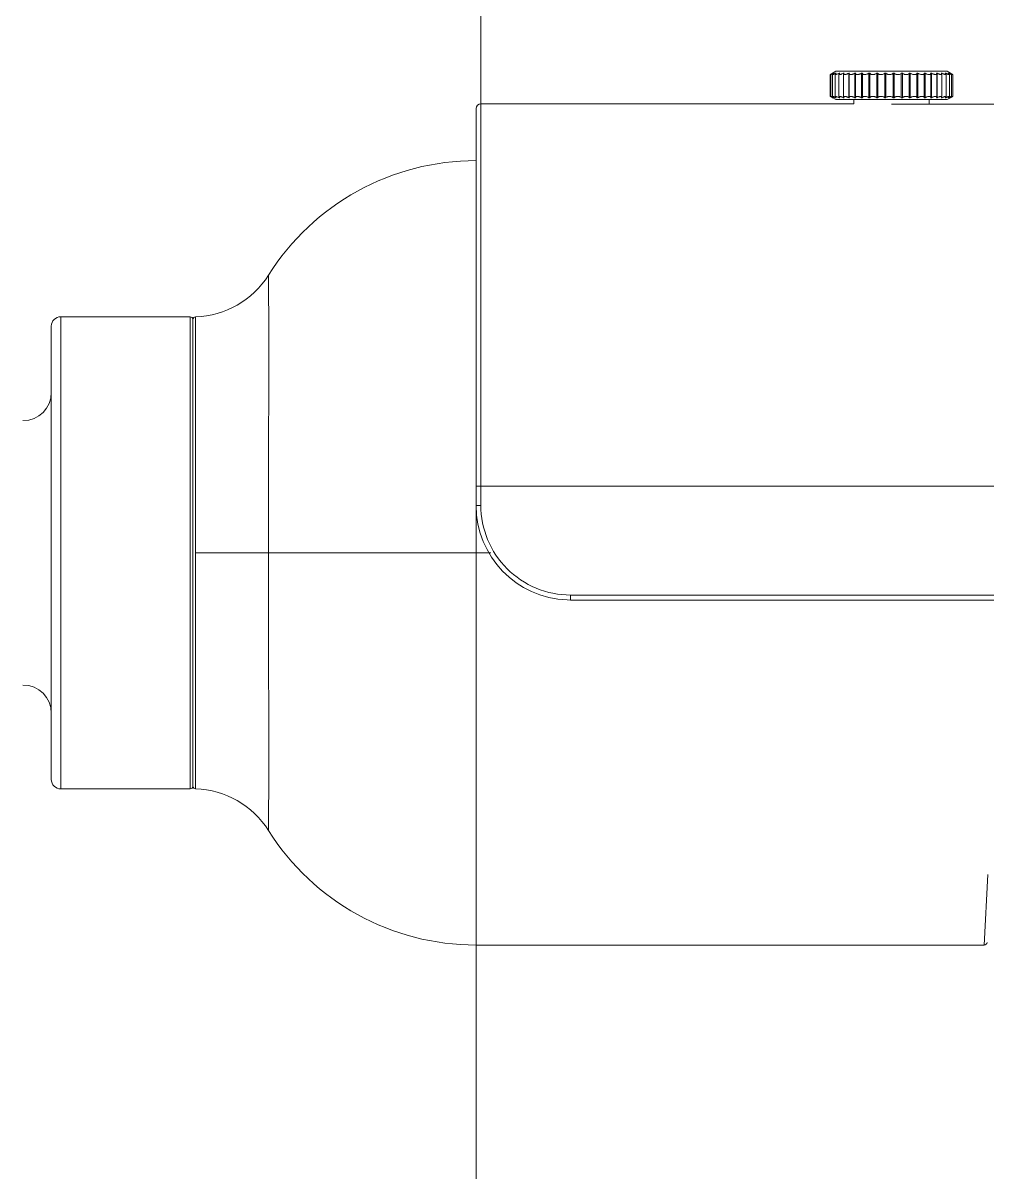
# Model space of a CAD drawing. Header units: metres. Extents: x 29 to 562, y -33 to 369.
# Drawn here: x 267.836 to 268.262, y 183.624 to 184.133 of the extents above; entities that cross this region are included whole.
import ezdxf

# ---------------------------------------------------------------- set-up
doc = ezdxf.new("R2010")
doc.units = ezdxf.units.M
doc.header["$LTSCALE"] = 2
doc.layers.add('001_Dark_1 10', color=7, linetype='Continuous', lineweight=0)
doc.layers.add('Tuberia', color=1, linetype='Continuous', lineweight=9)

# ---------------------------------------------------------------- blocks, each defined once
blk = doc.blocks.new('Camaras')
at = {"layer": '001_Dark_1 10'}
for p, q in [((0.04539556287897994, 0.01423742812661999), (0.04524119158128315, 0.01414830181627735)), ((0.04868037864133612, 0.01423742812661999), (0.04539556378733778, 0.01423742812661999)), ((0.04868037954963711, 0.01423742812661999), (0.04877781055262176, 0.01418117631081373)), ((0.04522853830252416, 0.01349873692842607), (0.04522853830252416, 0.01414099644242128)), ((0.04522858290312115, 0.01414102219260371), (0.04524152666255077, 0.01414807766738591)), ((0.04524506393141792, 0.01349814962017604), (0.04524506393141792, 0.01414158375067132)), ((0.04529431916563453, 0.01349639716366369), (0.04529431916563453, 0.01414333620712682)), ((0.045301269291258, 0.01417969252455009), (0.045301269291258, 0.01418117631081373)), ((0.04533270575365123, 0.01417598715894997), (0.04533270575365123, 0.01418117631081373)), ((0.0453397590882787, 0.01418117631081373), (0.04533270575365123, 0.01418117631081373)), ((0.04537534530794574, 0.01349350789931236), (0.04537534530794574, 0.01414622547153499)), ((0.04539733326851092, 0.01417060083454658), (0.04539733326851092, 0.01418117631081373)), ((0.0454089361876413, 0.01418117631081373), (0.04539733326851092, 0.01418117631081373)), ((0.04548656527674666, 0.01348952884282539), (0.04548656527674666, 0.01415020452796512)), ((0.04549389393480396, 0.01416160330560956), (0.04549389393480396, 0.01418117631081373)), ((0.04550982060072783, 0.01418117631081373), (0.04549389393480396, 0.01418117631081373)), ((0.04562050830901399, 0.01345855706003363), (0.04562050830901399, 0.01418117631081373)), ((0.0456404487273403, 0.01418117631081373), (0.04562050830901399, 0.01418117631081373)), ((0.0456404487273403, 0.01418117631081373), (0.04562581430184309, 0.01415521199513137)), ((0.04562581430184309, 0.0134845253453193), (0.04562581430184309, 0.01415520802547121)), ((0.04577471198626881, 0.01345855706003363), (0.04577471198626881, 0.01418117631081373)), ((0.04579827803939907, 0.01418117631081373), (0.04577471198626881, 0.01418117631081373)), ((0.04579827803939907, 0.01418117631081373), (0.04579038205935149, 0.01416115912948612)), ((0.04579038205935149, 0.01347858059105533), (0.04579038205935149, 0.01416115277973518)), ((0.04595350356754579, 0.01345855706003363), (0.04595350356754579, 0.01418117631081373)), ((0.0459802365690507, 0.01418117631081373), (0.04595350356754579, 0.01418117631081373)), ((0.0459802365690507, 0.01418117631081373), (0.0459770654250633, 0.01416793077393663)), ((0.04597706542500646, 0.01347179490821304), (0.04597706542500646, 0.01416793846263431)), ((0.04615340307793758, 0.01345855706003363), (0.04615340307793758, 0.01418117631081373)), ((0.04618278270044129, 0.01418117631081373), (0.04615340307793758, 0.01418117631081373)), ((0.04618278270044129, 0.01418117631081373), (0.04618223081990891, 0.01417543013511136)), ((0.04618223081951101, 0.01346428485899764), (0.04618223081951101, 0.01417544851184971)), ((0.04637051970092898, 0.01345855706003363), (0.04637051970092898, 0.01418117631081373)), ((0.04640197410344626, 0.01418117631081373), (0.04637051970092898, 0.01418117631081373)), ((0.04640197410344626, 0.01345855706003363), (0.04640197410344626, 0.01418117631081373)), ((0.04660062750843963, 0.01345855706003363), (0.04660062750843963, 0.01418117631081373)), ((0.04663354446677204, 0.01418117631081373), (0.04660062750843963, 0.01418117631081373)), ((0.04663354446677204, 0.01345855706003363), (0.04663354446677204, 0.01418117631081373)), ((0.04683924771370584, 0.01345855706003363), (0.04683924771370584, 0.01418117631081373)), ((0.04687298653675498, 0.01418117631081373), (0.04683924771370584, 0.01418117631081373)), ((0.04687298653675498, 0.01345855706003363), (0.04687298653675498, 0.01418117631081373)), ((0.04708173584583619, 0.01345855706003363), (0.04708173584583619, 0.01418117631081373)), ((0.04711563984574241, 0.01418117631081373), (0.04708173584583619, 0.01418117631081373)), ((0.04711563984574241, 0.01345855706003363), (0.04711563984574241, 0.01418117631081373)), ((0.0473233721492079, 0.01345855706003363), (0.0473233721492079, 0.01418117631081373)), ((0.04735678142321831, 0.01418117631081373), (0.0473233721492079, 0.01418117631081373)), ((0.04735678142321831, 0.01345855706003363), (0.04735678142321831, 0.01418117631081373)), ((0.04755945344805923, 0.01345855706003363), (0.04755945344805923, 0.01418117631081373)), ((0.04759171772263926, 0.01418117631081373), (0.04755945344805923, 0.01418117631081373)), ((0.04759171772263926, 0.01345855706003363), (0.04759171772263926, 0.01418117631081373)), ((0.04778543409247504, 0.01417942316945187), (0.04778538468838178, 0.01418117631081373)), ((0.0478158759760845, 0.01418117631081373), (0.04778538468838178, 0.01418117631081373)), ((0.04778543409264557, 0.01346029877996102), (0.04778543409264557, 0.01417943459088633)), ((0.0478158759760845, 0.01345855706003363), (0.0478158759760845, 0.01418117631081373)), ((0.04799836252868772, 0.01417159197487194), (0.04799676837558309, 0.01418117631081373)), ((0.04802489319826009, 0.01418117631081373), (0.04799676837558309, 0.01418117631081373)), ((0.04799836252902878, 0.01346812254010388), (0.04799836252902878, 0.01417161083074348)), ((0.04802489319826009, 0.01345855706003363), (0.04802489319826009, 0.01418117631081373)), ((0.04821470110658765, 0.01418117631081373), (0.04818949016669194, 0.01418117631081373)), ((0.04819476533651823, 0.0141644524896094), (0.04818949016669194, 0.01418117631081373)), ((0.04819476533651823, 0.0134752859487719), (0.04819476533651823, 0.01416444742207545)), ((0.04821470110658765, 0.01345855706003363), (0.04821470110658765, 0.01418117631081373)), ((0.04838160530607638, 0.01418117631081373), (0.04835979895119635, 0.01418117631081373)), ((0.04837081975779256, 0.01415807015891346), (0.04835979895119635, 0.01418117631081373)), ((0.04837081975779256, 0.01348166474710411), (0.04837081975779256, 0.01415806862374325)), ((0.04838160530607638, 0.01345855706003363), (0.04838160530607638, 0.01418117631081373)), ((0.04852235719636155, 0.01418117631081373), (0.04850437986237921, 0.01418117631081373)), ((0.04852235719636155, 0.01415550679840294), (0.04852235719636155, 0.01418117631081373)), ((0.04852309909392716, 0.01348715036104409), (0.04852309909392716, 0.01415258300974642)), ((0.04863421720199312, 0.01418117631081373), (0.0486204187972703, 0.01418117631081373)), ((0.04863421720199312, 0.01416716918984662), (0.04863421720199312, 0.01418117631081373)), ((0.04864863940071018, 0.01349165093537863), (0.04864863940071018, 0.01414808243546872)), ((0.04871500809508689, 0.01418117631081373), (0.04870565718988473, 0.01418117631081373)), ((0.04871500809508689, 0.01417369969433935), (0.04871500809508689, 0.01418117631081373)), ((0.04874499717902836, 0.01349509212846556), (0.04874499717902836, 0.01414464124238179)), ((0.0487631573729459, 0.01418117631081373), (0.04875843597199037, 0.01418117631081373)), ((0.0487631573729459, 0.01417801168670962), (0.0487631573729459, 0.01418117631081373)), ((0.04881029693416394, 0.01349741770488322), (0.04881029693416394, 0.01414231566596413)), ((0.04884326768080882, 0.01349858995328646), (0.04884326768080882, 0.0141411434175609)), ((0.03492868941998495, 0.01327557939131907), (0.03492872787660417, 0.001442225010094944)), ((0.04592447403786082, 0.01327557939131907), (0.03492868941998495, 0.01327557939131907)), ((0.04522853830252416, 0.01349871414291215), (0.04523026698564081, 0.01349780873542272)), ((0.04522854216708083, 0.0134987274128946), (0.04525343861894271, 0.01348516270817868)), ((0.04539556287897994, 0.01340230524422736), (0.04524119514348968, 0.01349142949786142)), ((0.045301269291258, 0.01345855706003363), (0.045301269291258, 0.01346004093201714)), ((0.045301269291258, 0.01345855706003363), (0.04530363575634055, 0.01345855706003363)), ((0.04533270575365123, 0.01345855706003363), (0.04533270575365123, 0.01346374553642704)), ((0.04533270575365123, 0.01345855706003363), (0.0453397590882787, 0.01345855706003363)), ((0.04539556378733778, 0.01340230524422736), (0.04868037864133612, 0.01340230524422736)), ((0.04539733326851092, 0.01345855706003363), (0.04539733326851092, 0.01346912827128222)), ((0.04539733326851092, 0.01345855706003363), (0.0454089361876413, 0.01345855706003363)), ((0.04549389393480396, 0.01345855706003363), (0.04549389393480396, 0.01347811324828285)), ((0.04549389393480396, 0.01345855706003363), (0.04550982060072783, 0.01345855706003363)), ((0.04562050830901399, 0.01345855706003363), (0.0456404487273403, 0.01345855706003363)), ((0.0456404487273403, 0.01345855706003363), (0.04562581430184309, 0.01348453115380721)), ((0.04577471198626881, 0.01345855706003363), (0.04579827803939907, 0.01345855706003363)), ((0.04579827803939907, 0.01345855706003363), (0.04579038205935149, 0.01347858052574225)), ((0.04592447403786082, 0.01340230524422736), (0.04592447403786082, 0.01327557939131907)), ((0.04595350356754579, 0.01345855706003363), (0.0459802365690507, 0.01345855706003363)), ((0.0459802365690507, 0.01345855706003363), (0.04597706542500646, 0.01347179659333619)), ((0.04615340307793758, 0.01345855706003363), (0.04618278270044129, 0.01345855706003363)), ((0.04618278270044129, 0.01345855706003363), (0.04618223081962469, 0.01346429507552216)), ((0.04637051970092898, 0.01345855706003363), (0.04640197410344626, 0.01345855706003363)), ((0.04660062750843963, 0.01345855706003363), (0.04663354446677204, 0.01345855706003363)), ((0.04683924771370584, 0.01345855706003363), (0.04687298653675498, 0.01345855706003363)), ((0.04703797121430853, 0.0132705408317122), (0.05121358562615796, 0.0132705408317122)), ((0.04708173584583619, 0.01345855706003363), (0.04711563984574241, 0.01345855706003363)), ((0.0473233721492079, 0.01345855706003363), (0.04735678142321831, 0.01345855706003363)), ((0.04755945344805923, 0.01345855706003363), (0.04759171772263926, 0.01345855706003363)), ((0.04778543409264557, 0.01346030213662175), (0.04778538468838178, 0.01345855706003363)), ((0.04778538468838178, 0.01345855706003363), (0.0478158759760845, 0.01345855706003363)), ((0.04799836252902878, 0.01346812532850095), (0.04799676837558309, 0.01345855706003363)), ((0.04799676837558309, 0.01345855706003363), (0.04802489319826009, 0.01345855706003363)), ((0.04815146839081308, 0.01340230524422736), (0.04815146839081308, 0.0132705408317122)), ((0.04819476533651823, 0.01347528687787758), (0.04818949016669194, 0.01345855706003363)), ((0.04818949016669194, 0.01345855706003363), (0.04821470110658765, 0.01345855706003363)), ((0.04837081975779256, 0.01348166812718432), (0.04835979895119635, 0.01345855706003363)), ((0.04835979895119635, 0.01345855706003363), (0.04838160530607638, 0.01345855706003363)), ((0.04850437986237921, 0.01345855706003363), (0.04852235719636155, 0.01345855706003363)), ((0.04852235719636155, 0.01345855706003363), (0.04852235719636155, 0.01348432824326551)), ((0.0486204187972703, 0.01345855706003363), (0.04863421720199312, 0.01345855706003363)), ((0.04863421720199312, 0.01345855706003363), (0.04863421720199312, 0.01347259654588129)), ((0.04868037954963711, 0.01340230524422736), (0.04877781055262176, 0.01345855706003363)), ((0.04870565718988473, 0.01345855706003363), (0.04871500809508689, 0.01345855706003363)), ((0.04871500809508689, 0.01345855706003363), (0.04871500809508689, 0.01346604406111851)), ((0.04875843597199037, 0.01345855706003363), (0.0487631573729459, 0.01345855706003363)), ((0.0487631573729459, 0.01345855706003363), (0.0487631573729459, 0.01346172415671276)), ((0.03478950227292898, 0.01313639187097237), (0.03478950227497535, 0.001432317377947356)), ((0.0225410333314926, 0.006999696479425666), (0.0225410333314926, -0.006919018226739126)), ((0.0225410333314926, 0.006999696479425666), (0.02635476116097379, 0.006999696479425666)), ((0.02635476116097379, -0.006919018226739126), (0.02635476116097379, 0.006999696479425666)), ((0.02643827344923011, 0.006916930843914315), (0.02643827344923011, -0.006836266254850898)), ((0.02643827344923011, -0.00650575736969472), (0.02643827344923011, 0.006916172018208044)), ((0.02651865646583929, -0.006920144785652838), (0.02651862534918337, 0.007000817839838192)), ((0.02226265903738067, 0.00672124729894108), (0.02226265903738067, -0.006640569046254541)), ((0.0752605580225918, 0.00200800640911325), (0.03492872787660417, 0.00200800640911325)), ((0.03478950227292898, -0.01152465537396097), (0.03478950227292898, 0.001432317377947356)), ((0.02651866514509038, 4.033912662748662e-05), (0.03521958471986864, 4.033912634326953e-05)), ((0.03747359758312996, -0.001349748265539574), (0.03757290311216366, -0.001351532323241145)), ((0.03757063700498975, -0.00120511769111431), (0.07239404629370938, -0.00120511769111431)), ((0.07239340424479224, -0.00135153234427321), (0.03757290311040151, -0.00135153234427321)), ((0.03757324521416194, -0.001205117691739588), (0.03757324521416194, -0.001351532344216366)), ((0.0225410333314926, -0.006919018226739126), (0.02635476116097379, -0.006919018226739126)), ((0.04987803135946933, -0.009442922817953558), (0.0497695084589509, -0.01152465537396097)), ((0.0497695084589509, -0.01152465537396097), (0.03478950227292898, -0.01152465537396097))]:
    blk.add_line(p, q, dxfattribs=at)
for centre, radius, start, end in [((0.04276910956315305, 0.01868026491766273), 0.005162726782890556, 298.5732637910142, 298.7670840881448), ((0.04286995048664721, 0.01849674604281404), 0.004953327491790151, 298.7661936418826, 299.3961729155517), ((0.04821456995011886, 0.01314412667042575), 0.001179516513972829, 58.89109792563185, 59.12943976013415), ((0.03492868941998495, 0.01313639224426311), 0.0001391871470614479, 90, 179.9995904714128), ((0.04287472728162811, 0.009152504525644645), 0.004942691023441288, 60.59791854097129, 61.23238072894119), ((0.04813666869972621, 0.01462586706460911), 0.001331288392900206, 300.8745727518282, 301.0869484972279), ((0.03478950227292898, 0.004364177854569107), 0.007241155772050146, 90.00000000032567, 147.7527814684252), ((0.02643831855249346, 0.009632815656260618), 0.002633094266222685, 271.7476493544958, 327.7527800266673), ((0.0225410333314926, 0.006721322185313738), 0.0002783742941228959, 90, 180), ((0.02635476116097379, 0.00691618419116935), 8.351228823686875e-05, 0, 90), ((0.02652176009416962, 0.006917392244730536), 8.348856392683929e-05, 92.12718291853002, 180.6174440999113), ((0.02142759745123612, 0.004772575621331043), 0.0008351496760058467, 270, 359.997125675188), ((0.03757324521416194, 0.001432210596959749), 0.002783742941228958, 179.9978022028022, 267.9485861920442), ((0.02142759822606877, -0.004691897620119789), 0.0008351499438019175, 0.002891576873397854, 90), ((0.0225410333314926, -0.006640643932627199), 0.0002783742941228959, 180, 270), ((0.02635476116097379, -0.006835505938482811), 8.351228823686875e-05, 270, 0), ((0.02652175544562851, -0.006836713788544557), 8.348853188595802e-05, 179.3955444258466, 267.8727705759136), ((0.02643831852014955, -0.009552137423128215), 0.002633094303970239, 32.24721995779828, 88.25301162527556), ((0.03478950227292898, -0.004283499601882568), 0.007241155772050146, 212.2472185315747, 269.9999999996743), ((0.04976956990060444, -0.01144114308570465), 8.351228823686875e-05, 269.9144465511997, 356.9619122788208)]:
    blk.add_arc(centre, radius, start, end, dxfattribs=at)
for points, knots in [([(0.04524506487450708, 0.01414158447775549), (0.04524506333336831, 0.01414128097351863), (0.04524581984026099, 0.01414090798581924), (0.0452467747280707, 0.01414103976159709), (0.04524804342889865, 0.01414122404233353), (0.04524961538169237, 0.01414163893591081), (0.04525240915404538, 0.01414248819267527), (0.04525666367857184, 0.01414404631665889), (0.04526262505771683, 0.01414646128560548), (0.0452726251862714, 0.01415081653183847), (0.04528054628150358, 0.01415453623027929), (0.0452861111658649, 0.0141572221259878)], [0, 0, 0, 0, 0.0204491573, 0.0404573101, 0.0686622931, 0.1052964716, 0.1503901094, 0.2651507214, 0.410521145, 0.583673292, 1, 1, 1, 1]), ([(0.04530363575634055, 0.01418117631081373), (0.04529590274546536, 0.01417653476866576), (0.0452848234693306, 0.01416980639223198), (0.04527093167570229, 0.01416106836902031), (0.04526233192785867, 0.01415548011041778), (0.04525528004290891, 0.01415068215712267), (0.04525003231645996, 0.01414681249130467), (0.04524683468372359, 0.01414415069669417), (0.04524542533516751, 0.01414252146756212), (0.04524506623261004, 0.01414185192786022), (0.04524506487450708, 0.01414158447775549)], [0, 0, 0, 0, 0.3811609622, 0.5477994809, 0.6935060075, 0.8146988043, 0.9078678615, 0.9698347447, 0.98869695, 1, 1, 1, 1]), ([(0.0452861111658649, 0.0141572221259878), (0.04528973240161349, 0.01415896991815657), (0.04530540409717787, 0.01416667881389344), (0.04532088111432131, 0.0141747801179406), (0.04533270575365123, 0.01418117631081373)], [0, 0, 0, 0, 0.2302339694, 1, 1, 1, 1]), ([(0.0453397590882787, 0.01418117631081373), (0.04533359177492002, 0.01417713221596273), (0.04532248887835522, 0.01416962522708332), (0.0453097933227582, 0.01416021826756264), (0.04530195767523537, 0.01415354360270271), (0.04529791301598607, 0.01414956565358239), (0.04529532543512005, 0.01414637225715865), (0.04529432248369858, 0.01414421498546403), (0.04529432376148179, 0.01414333852531513)], [0, 0, 0, 0, 0.370127638, 0.6726773853, 0.7920014034, 0.8869588109, 0.9560131572, 1, 1, 1, 1]), ([(0.04529432376148179, 0.01414333852531513), (0.0452943279319129, 0.01414047798314755), (0.04530206604493969, 0.01414108338488518), (0.04530745664823144, 0.01414230936458694), (0.04531560300830506, 0.0141445004622085), (0.04532704065485404, 0.01414850897495512), (0.04534269861403573, 0.01415478290053329), (0.04536004168778618, 0.01416251104907928), (0.04537850225017337, 0.01417139314489191), (0.04539100797541096, 0.01417782387304101), (0.04539733326851092, 0.01418117631081373)], [0, 0, 0, 0, 0.0769340025, 0.1189991876, 0.1700653019, 0.2963273598, 0.4492684141, 0.6218051752, 0.8074654368, 1, 1, 1, 1]), ([(0.0454089361876413, 0.01418117631081373), (0.04540424912852359, 0.01417771545877144), (0.04539585219913533, 0.01417123156082312), (0.04538521215391711, 0.0141617288560667), (0.04537825661805073, 0.01415392215639599), (0.04537534538371801, 0.01414846546052217), (0.04537534497279694, 0.01414622533380339)], [0, 0, 0, 0, 0.3549161318, 0.6470956595, 0.8635404595, 1, 1, 1, 1]), ([(0.04537534497279694, 0.01414622533380339), (0.04537534482915362, 0.01414544224505221), (0.04537575183678655, 0.01414376813883678), (0.04537795020132762, 0.01414200134595944), (0.04538121039990983, 0.0141411210723561), (0.04538554776718229, 0.01414089639970939), (0.04539098456723423, 0.01414132546412361), (0.04540029026941284, 0.01414288333685931), (0.04542101372010166, 0.01414844407915439), (0.04545356527597733, 0.01416107010939527), (0.04548009191989877, 0.01417386640488871), (0.04549389393480396, 0.01418117631081373)], [0, 0, 0, 0, 0.0182238221, 0.0374062439, 0.0624635472, 0.0958197945, 0.1380795229, 0.1891449303, 0.3152080614, 0.6365360053, 1, 1, 1, 1]), ([(0.04550982060072783, 0.01418117631081373), (0.04550368788926562, 0.01417587687532773), (0.0454955646698636, 0.01416823654827226), (0.04548820531039155, 0.01415731866822512), (0.04548656606232271, 0.01415234465824255), (0.04548656649518534, 0.01415020515381116)], [0, 0, 0, 0, 0.6162391998, 0.8373331284, 1, 1, 1, 1]), ([(0.04548656649518534, 0.01415020515381116), (0.04548656672062634, 0.01414909109453788), (0.04548699169646397, 0.01414680021267145), (0.04548939561658472, 0.01414397826292202), (0.04549319982095312, 0.01414214298048933), (0.04550074284111361, 0.01414063038660629), (0.04551336208453449, 0.01414129701387878), (0.0455312352756323, 0.01414476016626054), (0.04555212683715126, 0.01415091265036494), (0.04557470686967235, 0.01415929695573936), (0.04559779034815392, 0.01416944160908429), (0.04561300913815103, 0.01417712866762599), (0.04562050830901399, 0.01418117631081373)], [0, 0, 0, 0, 0.022891974, 0.0458671407, 0.0733723456, 0.1081360768, 0.2030552697, 0.3302000583, 0.4821687309, 0.6498440068, 0.824891999, 1, 1, 1, 1]), ([(0.0456258142278898, 0.0141552081516636), (0.04562581403547483, 0.01415374825106142), (0.04562629465311829, 0.0141507927345117), (0.04562890361228256, 0.01414690638998195), (0.04563320453036113, 0.01414401593180514), (0.04564174533908272, 0.01414117279026073), (0.04565622887304244, 0.0141405788428699), (0.04567039513284499, 0.01414240574277414), (0.04568120868378855, 0.01414455400524162), (0.04568929473219896, 0.01414639433514253), (0.04569970030041759, 0.0141491913123275), (0.04571237205584566, 0.0141532075759585), (0.04572953955528192, 0.01415942239688661), (0.04575055940995298, 0.01416840347431503), (0.04576683251229952, 0.01417675278261754), (0.04577471198626881, 0.01418117631081373)], [0, 0, 0, 0, 0.0268236881, 0.0534072954, 0.0836104339, 0.1203035707, 0.217575889, 0.3462302084, 0.3825063734, 0.4201032846, 0.498585565, 0.5803963117, 0.6642739002, 0.833971302, 1, 1, 1, 1]), ([(0.04579038226512466, 0.01416115300727938), (0.04579038251131351, 0.0141593408330607), (0.04579091914831679, 0.01415568908160481), (0.0457949536076967, 0.01414868702553918), (0.0458062189343309, 0.01414260450101779), (0.04582435091066372, 0.01414038045717803), (0.04584749758618045, 0.01414192005015025), (0.04587389039289747, 0.01414733977966875), (0.04590149289379042, 0.01415603889350336), (0.04592836823712787, 0.0141673150255599), (0.04594542556390024, 0.0141763540064801), (0.04595350356754579, 0.01418117631081373)], [0, 0, 0, 0, 0.0301634957, 0.0600680884, 0.1313035173, 0.2316719893, 0.3624565042, 0.5154912943, 0.679244562, 0.8434060976, 1, 1, 1, 1]), ([(0.04597706663457757, 0.01416793902021141), (0.0459770655900229, 0.01416577595310287), (0.04597767448638024, 0.01416141526519255), (0.04598203024056602, 0.01415296541435396), (0.04599110284550534, 0.01414689783112522), (0.04600236035224725, 0.01414326394288423), (0.04601779586187149, 0.01414066281242299), (0.04604045537371348, 0.0141409532651835), (0.04606959806255873, 0.01414569501710616), (0.04609951551140057, 0.01415439884604552), (0.04612782374744029, 0.0141661723173172), (0.04614534293972383, 0.01417593018405228), (0.04615340307793758, 0.01418117631081373)], [0, 0, 0, 0, 0.0329656609, 0.0658412463, 0.1421724692, 0.1904606578, 0.24642461, 0.3797075331, 0.5336174309, 0.6952984606, 0.8534338558, 1, 1, 1, 1]), ([(0.04618223285808654, 0.01417544912763447), (0.04618223377269715, 0.01417294741114006), (0.04618291761096316, 0.01416788737995489), (0.04618765302933525, 0.01415798215427344), (0.04620089340937739, 0.0141477958307803), (0.04622341245891448, 0.01414157498166446), (0.04625186785182223, 0.01414027059033174), (0.04628371224868033, 0.01414419175793569), (0.04631575006419553, 0.01415275067020616), (0.04634511541945585, 0.01416497095735281), (0.04636272917895212, 0.01417548047751893), (0.04637051970092898, 0.01418117631081373)], [0, 0, 0, 0, 0.0353205055, 0.07090754, 0.1524862528, 0.2605984216, 0.3969923604, 0.552197274, 0.7118890676, 0.8637474405, 1, 1, 1, 1]), ([(0.04640197410344626, 0.01418117631081373), (0.04640218292604459, 0.01417841801705322), (0.04640339268519256, 0.01417282478908533), (0.0464093590039738, 0.01416191308621251), (0.04642424032488179, 0.01415045643742019), (0.04644908089721866, 0.0141425964742723), (0.04648002028108067, 0.01414002153362048), (0.04651396970439237, 0.01414316483644029), (0.04654723417343121, 0.0141515181313423), (0.0465765987407849, 0.01416400522666095), (0.04659353178794845, 0.01417512450493064), (0.04660062750843963, 0.01418117631081373)], [0, 0, 0, 0, 0.0369302726, 0.0752306113, 0.1639064761, 0.2786075028, 0.4194598699, 0.5756727141, 0.7318429898, 0.8754927377, 1, 1, 1, 1]), ([(0.04663354446677204, 0.01418117631081373), (0.04663553960193667, 0.01417527505608973), (0.0466438149275632, 0.01416332754823202), (0.0466641729618118, 0.01415076672694227), (0.04669174628554629, 0.01414270526797168), (0.04672444738571357, 0.0141400209271012), (0.04675884461698843, 0.01414303365297087), (0.04679119289460232, 0.01415131512047196), (0.04681847411433182, 0.01416376885802606), (0.0468334189373536, 0.01417506912869726), (0.04683924771370584, 0.01418117631081373)], [0, 0, 0, 0, 0.081557391, 0.1823109647, 0.3079072732, 0.4544653433, 0.609468611, 0.7579763799, 0.8894706007, 1, 1, 1, 1]), ([(0.04687298653675498, 0.01418117631081373), (0.04687854969375849, 0.01417180892204328), (0.04689304243527204, 0.01415989048624056), (0.04691638819952004, 0.01414961240263324), (0.04694731404379127, 0.01414149416436317), (0.04698906762018851, 0.01413948252465502), (0.047022526313242, 0.01414584919783124), (0.04703797121430853, 0.0141514549160604)], [0, 0, 0, 0, 0.1842294533, 0.3003719611, 0.4320114228, 0.722158735, 1, 1, 1, 1]), ([(0.04703797121430853, 0.0141514549160604), (0.04704722399299044, 0.01415481320688627), (0.04706347854886417, 0.01416253283261426), (0.04707708178295889, 0.01417469210574041), (0.04708173584583619, 0.01418117631081373)], [0, 0, 0, 0, 0.5522251736, 1, 1, 1, 1]), ([(0.04711563984574241, 0.01418117631081373), (0.04712076991881986, 0.01417505541988362), (0.04713459425511246, 0.0141636461822543), (0.04716067181925609, 0.01415119997247416), (0.04719236012653028, 0.01414296883919519), (0.04722670315345567, 0.01413999498308272), (0.04726018435496826, 0.01414285670605864), (0.04729467391388198, 0.01415233719350795), (0.04731719284933433, 0.0141679479171728), (0.0473233721492079, 0.01418117631081373)], [0, 0, 0, 0, 0.1042581606, 0.2300382463, 0.3748283515, 0.5292086712, 0.6784430321, 0.8093990751, 1, 1, 1, 1]), ([(0.04735678142321831, 0.01418117631081373), (0.04736327044480504, 0.01417508934392231), (0.04737926518157565, 0.01416387872816927), (0.04740766270089125, 0.01415140639861079), (0.0474405584330384, 0.0141430903813955), (0.04747481363807537, 0.01414002381036994), (0.04750670342832564, 0.0141426477389075), (0.04753293375830481, 0.01415065355840284), (0.04755169950772142, 0.01416336968773635), (0.04755826139472674, 0.01417542876404809), (0.04755945344805923, 0.01418117631081373)], [0, 0, 0, 0, 0.1175148703, 0.2552460517, 0.4077930805, 0.5636643321, 0.707553026, 0.827840686, 0.9224696426, 1, 1, 1, 1]), ([(0.04759171772263926, 0.01418117631081373), (0.04759927136439046, 0.01417524364413225), (0.04761679318562528, 0.01416433811024831), (0.04764654713977734, 0.01415191675428673), (0.04767957377930543, 0.01414348258427367), (0.04771272841384189, 0.01414007573927734), (0.04774248911144241, 0.01414224012737009), (0.04776604441468635, 0.01414957664579219), (0.04777977322481775, 0.01416076171582858), (0.04778470549086933, 0.01417137644662603), (0.04778543310141004, 0.01417677295157205), (0.04778543382400358, 0.01417943467291138)], [0, 0, 0, 0, 0.1310211233, 0.279655689, 0.4383399077, 0.594330632, 0.7324127921, 0.8427267261, 0.9268868282, 0.9636912561, 1, 1, 1, 1]), ([(0.0478158759760845, 0.01418117631081373), (0.0478238387465808, 0.01417570596171913), (0.04784146397582845, 0.01416557314379929), (0.04787036288462332, 0.01415356433133752), (0.04790137656516436, 0.01414492084708741), (0.04793188656429948, 0.014140552056773), (0.04795901350519216, 0.01414106390583925), (0.04798044908937982, 0.01414621777533398), (0.04799318147144049, 0.01415539176721836), (0.04799771782415974, 0.01416456930442678), (0.04799836132451674, 0.01416927829714609), (0.04799836090165854, 0.01417161129282363)], [0, 0, 0, 0, 0.1415395631, 0.2966998308, 0.4574344539, 0.6120052501, 0.7467504596, 0.8526609795, 0.9315748496, 0.9658193633, 1, 1, 1, 1]), ([(0.04802489319826009, 0.01418117631081373), (0.04803299463821986, 0.01417614338154749), (0.04805033532682046, 0.01416674561116338), (0.04807798216768333, 0.01415521007410803), (0.0481067701512643, 0.01414649845034432), (0.04813454768503789, 0.01414138213075944), (0.04815901434915304, 0.01414047088476877), (0.04817825530739128, 0.01414361462823877), (0.04819000980938881, 0.01415073223236618), (0.04819419411029457, 0.01415845801753335), (0.04819476534464684, 0.0141624604947026), (0.0481947654201349, 0.01416444735141908)], [0, 0, 0, 0, 0.1517118436, 0.3130224363, 0.4757804162, 0.6292478129, 0.7611979952, 0.8632322976, 0.9369795761, 0.9683952793, 1, 1, 1, 1]), ([(0.04821470110658765, 0.01418117631081373), (0.04822270716834964, 0.01417655499156467), (0.04823941726385783, 0.014167861124605), (0.04826545975214458, 0.01415685097222763), (0.04829184559474697, 0.01414818965778863), (0.04831687602234069, 0.0141425373219306), (0.04833861777524362, 0.01414039976012305), (0.04835403494928414, 0.0141417132713002), (0.04836305553465081, 0.01414527719870762), (0.04836758812751896, 0.01414871399484241), (0.04837031113629564, 0.01415313353024317), (0.04837081996595316, 0.01415643383219845), (0.0483708198040631, 0.0141580687027556)], [0, 0, 0, 0, 0.161373601, 0.3283910774, 0.4930577376, 0.6456296879, 0.7752283106, 0.873888139, 0.9116089728, 0.9431911843, 0.9714602189, 1, 1, 1, 1]), ([(0.04838160530607638, 0.01418117631081373), (0.04838931711918804, 0.01417694238179479), (0.04840510039713308, 0.01416892487597465), (0.04842923679785827, 0.0141584808347659), (0.04845310798390301, 0.01414998074821483), (0.04847537112112832, 0.01414395412862746), (0.04849451064382038, 0.0141408773253886), (0.04850805439218675, 0.01414081170602799), (0.04851609294559012, 0.01414297457128555), (0.0485201457115636, 0.01414532944082225), (0.04852264852269172, 0.01414868085058174), (0.04852309779590769, 0.0141512981391827), (0.04852309825605516, 0.01415258347978465)], [0, 0, 0, 0, 0.1706840474, 0.3432008553, 0.5098844726, 0.6619715655, 0.78982502, 0.8857910909, 0.9214384376, 0.9502574171, 0.9750629135, 1, 1, 1, 1]), ([(0.04852309825605516, 0.01415258347978465), (0.04852309898654994, 0.01415462398924205), (0.04852189685487929, 0.0141592413712317), (0.04851609506084742, 0.01416934210320164), (0.04850942315607654, 0.0141763731722051), (0.04850437986237921, 0.01418117631081373)], [0, 0, 0, 0, 0.1757989633, 0.3999731123, 1, 1, 1, 1]), ([(0.04852235719636155, 0.01418117631081373), (0.04852960982782406, 0.01417730822512908), (0.0485442216319143, 0.01416994155798079), (0.04856621212888967, 0.01416009888808389), (0.04858749740515123, 0.01415184998970176), (0.04860703030277591, 0.01414561465119846), (0.04862365751813513, 0.01414181790985936), (0.04863535691123388, 0.01414063363714035), (0.04864239310438734, 0.01414152347203412), (0.04864592963645009, 0.01414286956557476), (0.04864822673368963, 0.01414516332536664), (0.0486486398349939, 0.01414713687253766), (0.04864863942913189, 0.01414808249822386)], [0, 0, 0, 0, 0.1794512148, 0.3571115453, 0.5257762567, 0.6776460071, 0.8041754782, 0.8980995445, 0.9320928355, 0.9582829557, 0.9793551345, 1, 1, 1, 1]), ([(0.04864863942913189, 0.01414808249822386), (0.04864863848189316, 0.01415028910813021), (0.04864643909132838, 0.01415555111631761), (0.04863738900377257, 0.01416713373512835), (0.04862771852532433, 0.01417537753596321), (0.0486204187972703, 0.01418117631081373)], [0, 0, 0, 0, 0.1495721244, 0.3680765299, 1, 1, 1, 1]), ([(0.04863421720199312, 0.01418117631081373), (0.04864087842463505, 0.01417765568882601), (0.04865412679151859, 0.01417091687702055), (0.04867379348939949, 0.01416170716643705), (0.04869246667738025, 0.01415378312586313), (0.04870934016730644, 0.01414750161418965), (0.04872197101161646, 0.01414363885774605), (0.04873054837531754, 0.01414175822546326), (0.0487355486307024, 0.0141410394310526), (0.04873953496331751, 0.01414093348464007), (0.04874249966468369, 0.01414138364978612), (0.04874458875247001, 0.01414262502552788), (0.04874499349335792, 0.01414401584136726), (0.04874499419946687, 0.01414464272758664)], [0, 0, 0, 0, 0.1874323637, 0.3696900397, 0.5401423369, 0.6919034204, 0.817467874, 0.8682943883, 0.9102153059, 0.9429917656, 0.9671031743, 0.984404945, 1, 1, 1, 1]), ([(0.04874499419946687, 0.01414464272758664), (0.04874499525675446, 0.01414558135675748), (0.04874423082696921, 0.01414781113797403), (0.04874077572264923, 0.01415292276058722), (0.04873311776321998, 0.01416041736209195), (0.04872080918607935, 0.01417042314429295), (0.04871107084841242, 0.01417742510429321), (0.04870565718988473, 0.01418117631081373)], [0, 0, 0, 0, 0.0517131137, 0.1250654719, 0.3399612679, 0.6371330725, 1, 1, 1, 1]), ([(0.04871500809508689, 0.01418117631081373), (0.04872669263431817, 0.01417493556235172), (0.04874382211687589, 0.01416617641447715), (0.04876602668537089, 0.0141557850090237), (0.04878035215227783, 0.0141495618819647), (0.0487923344226715, 0.01414489655454076), (0.04880059295498995, 0.01414221384621328), (0.04880565592986841, 0.0141411211315301), (0.04880803363874975, 0.01414094950567346), (0.04880978341196851, 0.01414112270927603), (0.04881029718080754, 0.01414197318487709), (0.04881029633543221, 0.01414231617476958)], [0, 0, 0, 0, 0.3801406156, 0.5518993866, 0.7034368892, 0.8283553634, 0.9205419006, 0.9529125704, 0.9758326573, 0.9901571964, 1, 1, 1, 1]), ([(0.04881029633543221, 0.01414231617476958), (0.04881029436808149, 0.01414311435306104), (0.04880896549821045, 0.01414512040710747), (0.04880607621646504, 0.014148115330471), (0.04880139602238387, 0.01415208265169099), (0.04879521723506741, 0.01415678864813685), (0.04878761968103618, 0.01416218144404979), (0.04877529050310159, 0.01417050939849673), (0.0487653784007307, 0.01417683573660611), (0.04875843597199037, 0.01418117631081373)], [0, 0, 0, 0, 0.0366844363, 0.1019200625, 0.1958637515, 0.3160947394, 0.4597106716, 0.6236942751, 1, 1, 1, 1]), ([(0.0487631573729459, 0.01418117631081373), (0.04876799185262826, 0.01417851429144434), (0.04878552129588343, 0.01416895626087467), (0.04880318351916912, 0.01415963683078303), (0.04881609149038013, 0.01415314788570754)], [0, 0, 0, 0, 0.2764141915, 1, 1, 1, 1]), ([(0.04881978021876421, 0.01415653949996454), (0.04881673661452623, 0.01415835939232579), (0.04880276143973106, 0.01416664375622645), (0.04878871424546105, 0.01417480570930252), (0.04877772786460355, 0.01418117631081373)], [0, 0, 0, 0, 0.218281316, 1, 1, 1, 1]), ([(0.04881609149038013, 0.01415314788570754), (0.04881986218202883, 0.01415125232747982), (0.04882645180322243, 0.01414797640310894), (0.04883423925537045, 0.01414435653126134), (0.04883881053700634, 0.0141423254942481), (0.04884124323615424, 0.0141414739242407), (0.0488422944146123, 0.01414101344633423), (0.04884326331381317, 0.01414098655274643), (0.04884326426895313, 0.01414114538576428)], [0, 0, 0, 0, 0.4241212969, 0.7420097647, 0.8556109643, 0.9366901877, 0.9840378456, 1, 1, 1, 1]), ([(0.04883453012377004, 0.01414752075280035), (0.04883376717202736, 0.01414800458698551), (0.04883027161861264, 0.01415019945611107), (0.04882674664918341, 0.01415234710790969), (0.04882398645548847, 0.0141540131639033)], [0, 0, 0, 0, 0.2188829837, 1, 1, 1, 1]), ([(0.04884326426895313, 0.01414114538576428), (0.04884326610863354, 0.01414145129714939), (0.04884229138104956, 0.01414216720385753), (0.04884078613099518, 0.01414344731429651), (0.04883794290930155, 0.01414531545154318), (0.04883578816031786, 0.01414672295530295), (0.04883453012377004, 0.01414752075280035)], [0, 0, 0, 0, 0.0845101949, 0.2813783565, 0.5884736197, 1, 1, 1, 1]), ([(0.04524506472932899, 0.01349813464705107), (0.04524506335252454, 0.01349843897625647), (0.04524581780032122, 0.01349881403760378), (0.04524677386245912, 0.01349869115412616), (0.04524804160610074, 0.01349851286269654), (0.04524961240889525, 0.01349810377504923), (0.04525240379405204, 0.01349725755207487), (0.04525665267294698, 0.01349569395856065), (0.04526260576943741, 0.01349327392975397), (0.04527259610802048, 0.01348892867454765), (0.04528051017814505, 0.01348522105180905), (0.04528606734777441, 0.01348253868914639)], [0, 0, 0, 0, 0.0205269888, 0.0405459876, 0.0687363441, 0.1053442928, 0.1504178517, 0.2652205923, 0.4106595272, 0.5837926992, 1, 1, 1, 1]), ([(0.04530363575634055, 0.01345855706003363), (0.04529590260460736, 0.01346319868670776), (0.04528482185236271, 0.01346992491735932), (0.04527093037120267, 0.01347866403503417), (0.045262331655465, 0.0134842555922603), (0.04525528128380074, 0.01348905825656743), (0.04525003645221659, 0.01349292987592321), (0.0452468371975101, 0.01349558336565337), (0.04524542529355813, 0.01349720256743581), (0.04524506593281785, 0.01349786862746782), (0.04524506472932899, 0.01349813464705107)], [0, 0, 0, 0, 0.3812332264, 0.5478995485, 0.6936373201, 0.8148846634, 0.9080865729, 0.9699688756, 0.9887555079, 1, 1, 1, 1]), ([(0.04528606734777441, 0.01348253868914639), (0.04528969104302405, 0.01348078958565679), (0.04530537542484581, 0.01347306758313493), (0.0453208684693891, 0.01346496009276166), (0.04533270575365123, 0.01345855706003363)], [0, 0, 0, 0, 0.2301672662, 1, 1, 1, 1]), ([(0.0453397590882787, 0.01345855706003363), (0.04533359170272888, 0.01346260120217835), (0.04532248733175948, 0.01347010630857426), (0.04530979133346591, 0.01347951464933317), (0.04530195775021184, 0.01348619402565987), (0.04529791419474805, 0.01349017598343494), (0.04529532981393913, 0.01349336704080883), (0.04529432210330242, 0.01349551894506362), (0.04529432336397576, 0.01349639211744602)], [0, 0, 0, 0, 0.3701612082, 0.6727438433, 0.7921048402, 0.8871191193, 0.9561747014, 1, 1, 1, 1]), ([(0.04529432336397576, 0.01349639211744602), (0.04529432749609441, 0.01349925416937481), (0.04530206563237016, 0.01349865260263527), (0.04530746074556191, 0.01349743502342449), (0.04531560494586984, 0.01349523180888923), (0.04532703895512213, 0.01349121640780027), (0.04534270181466127, 0.01348496008350253), (0.04536003981911563, 0.01347722493889592), (0.04537849936724569, 0.01346833957748572), (0.04539100735217971, 0.01346190982812345), (0.04539733326851092, 0.01345855706003363)], [0, 0, 0, 0, 0.0769720109, 0.1190282371, 0.1701059749, 0.2963872452, 0.4492691003, 0.6217763747, 0.8074529595, 1, 1, 1, 1]), ([(0.04537534513053743, 0.013493516212435), (0.04537534477265126, 0.01349429683543235), (0.04537575097361923, 0.01349596719174428), (0.04537795363711439, 0.01349772117615089), (0.04538121127541217, 0.01349859526246178), (0.04538554826581276, 0.0134988309138464), (0.04539098694306176, 0.01349841486981518), (0.04540029493534803, 0.01349686126232541), (0.0454210080505959, 0.0134912694453817), (0.04545357020731444, 0.01347867857580809), (0.04548009037029033, 0.01346586778666392), (0.04549389393480396, 0.01345855706003363)], [0, 0, 0, 0, 0.0181684435, 0.0372970946, 0.0623504238, 0.0957245911, 0.1379925542, 0.1890591094, 0.3151616805, 0.6364551271, 1, 1, 1, 1]), ([(0.0454089361876413, 0.01345855706003363), (0.04540424921174235, 0.01346201785068502), (0.04539585158153159, 0.01346850071851691), (0.0453852095779439, 0.01347800319209114), (0.04537825705102705, 0.01348581626641021), (0.0453753461582096, 0.01349127495237212), (0.04537534513053743, 0.013493516212435)], [0, 0, 0, 0, 0.3548606236, 0.647005262, 0.8634903384, 1, 1, 1, 1]), ([(0.04550982060072783, 0.01345855706003363), (0.04550368799993976, 0.01346385639990899), (0.0454955623878277, 0.01347149504059075), (0.04548820369757323, 0.01348241715615472), (0.04548656641532034, 0.01348739431406898), (0.0454865668565958, 0.01348953570649769)], [0, 0, 0, 0, 0.6161137899, 0.8372197756, 1, 1, 1, 1]), ([(0.0454865668565958, 0.01348953570649769), (0.04548656708624321, 0.01349065022841955), (0.04548699006898005, 0.01349294031555814), (0.0454893951360873, 0.01349575880752241), (0.04549320246621846, 0.01349757947880903), (0.04550074390959935, 0.01349908326395166), (0.04551336533228323, 0.01349845661903259), (0.04553123731653841, 0.01349496580965592), (0.04555212653031049, 0.01348882125640216), (0.04557470826580357, 0.01348044466053011), (0.04559778636524925, 0.01347028955447627), (0.04561300821137593, 0.01346260520344345), (0.04562050830901399, 0.01345855706003363)], [0, 0, 0, 0, 0.0229028873, 0.0458434636, 0.0733124793, 0.1080749006, 0.2030196698, 0.3301795006, 0.4821482945, 0.649789394, 0.8248595998, 1, 1, 1, 1]), ([(0.04562581395822463, 0.0134845278738851), (0.04562581389092202, 0.01348598919005894), (0.04562629463782741, 0.01348894647097154), (0.04562890132831399, 0.01349283558019465), (0.04563320435124751, 0.01349572158844126), (0.04564175078473909, 0.01349854072023504), (0.04565622823048443, 0.01349915649311129), (0.04567667019819055, 0.01349652589325956), (0.04570030572449468, 0.01349064255308008), (0.04572544666831391, 0.01348207137826307), (0.04575055516784232, 0.01347132727531175), (0.04576683150889949, 0.01346298115154809), (0.04577471198626881, 0.01345855706003363)], [0, 0, 0, 0, 0.0268522673, 0.0534501257, 0.083631966, 0.1203029991, 0.2176064862, 0.3462749902, 0.4985934573, 0.664215834, 0.8339342621, 1, 1, 1, 1]), ([(0.04579038190615847, 0.01347857941502184), (0.04579038203786467, 0.01348039244854249), (0.04579091949568692, 0.01348404702670791), (0.04579494711560983, 0.01349104701117199), (0.045803218285414, 0.01349554189684454), (0.04581323173653118, 0.01349789354796371), (0.04582713198499277, 0.01349921530911047), (0.04584750108722346, 0.01349781129161443), (0.04587388830100281, 0.01349238450026746), (0.04590149618536543, 0.01348370652223707), (0.04592836425814539, 0.01347241560293355), (0.0459454244392532, 0.01346338003574488), (0.04595350356754579, 0.01345855706003363)], [0, 0, 0, 0, 0.030169528, 0.0600882187, 0.1312876473, 0.1775930898, 0.2318815945, 0.3626430612, 0.5156453526, 0.6793108778, 0.8434272141, 1, 1, 1, 1]), ([(0.04597706691686199, 0.01347179242273455), (0.04597706578573479, 0.01347395564258136), (0.04597767443056, 0.01347831726840809), (0.04598202872307411, 0.01348676964610718), (0.04599109719242733, 0.01349284740430789), (0.04600236003176406, 0.01349646837431351), (0.04601779791892113, 0.01349904474770369), (0.04604045794559397, 0.01349880416054816), (0.04606959689618861, 0.01349402268996869), (0.04609951832247816, 0.01348534758110986), (0.04612782033177609, 0.01347355854696275), (0.04614534176130292, 0.01346380395378333), (0.04615340307793758, 0.01345855706003363)], [0, 0, 0, 0, 0.0329673167, 0.0658533879, 0.1422037834, 0.1904729517, 0.2464277513, 0.379732074, 0.5336438691, 0.6952891065, 0.8534154155, 1, 1, 1, 1]), ([(0.04618223308074221, 0.0134642836259502), (0.04618223413888245, 0.01346678502753207), (0.04618291849925527, 0.01347184480104602), (0.04618765344474696, 0.01348175075955282), (0.04620088620708884, 0.01349195002185866), (0.04622341669619345, 0.01349814433942242), (0.04625186845208873, 0.01349946624063136), (0.04628371381755869, 0.01349553809038184), (0.04631575187926273, 0.01348699033312073), (0.04634511319147805, 0.01347476173745576), (0.04636272804418695, 0.01346425372295812), (0.04637051970092898, 0.01345855706003363)], [0, 0, 0, 0, 0.0353157385, 0.0709034754, 0.1525036671, 0.2605948272, 0.3970086219, 0.552215334, 0.7118845586, 0.8637288396, 1, 1, 1, 1]), ([(0.04640197410344626, 0.01345855706003363), (0.04640218290751363, 0.01346131510902637), (0.04640339329426979, 0.01346690789719673), (0.04640936092050651, 0.0134778185972948), (0.04642423526655648, 0.01348928382284953), (0.04644908161867534, 0.0134971392101022), (0.04648002138378615, 0.01349969799318274), (0.04651397253462619, 0.01349657578501251), (0.046547235184903, 0.01348821791484056), (0.04657659748556853, 0.0134757290273626), (0.04659353073867578, 0.01346460976080266), (0.04660062750843963, 0.01345855706003363)], [0, 0, 0, 0, 0.036926825, 0.0752244467, 0.1639096265, 0.2786058578, 0.4194684547, 0.5756866074, 0.7318422965, 0.8754749005, 1, 1, 1, 1]), ([(0.04663354446677204, 0.01345855706003363), (0.04663553950956612, 0.01346445804139762), (0.04664381818400898, 0.01347640244770787), (0.04666416812636953, 0.01348897406219862), (0.04669174671164456, 0.01349703060984098), (0.0467244484599405, 0.01349969858128475), (0.04675884737804381, 0.01349670667721625), (0.04679119406301879, 0.0134884210215489), (0.04681847293221608, 0.0134759653829235), (0.04683341805002783, 0.01346466517188105), (0.04683924771370584, 0.01345855706003363)], [0, 0, 0, 0, 0.0815532781, 0.1823109621, 0.3079041228, 0.4544727601, 0.6094813482, 0.7579748444, 0.889454229, 1, 1, 1, 1]), ([(0.04687298653675498, 0.01345855706003363), (0.04687855157499143, 0.01346792761651727), (0.04689305345812045, 0.0134798451212248), (0.04691640055148127, 0.01349012860006837), (0.0469473236028648, 0.01349824000155309), (0.04698907005797537, 0.0135002499140171), (0.04702252526470829, 0.01349388455352596), (0.04703797121430853, 0.01348827845478695)], [0, 0, 0, 0, 0.1842919659, 0.3004750899, 0.4320759784, 0.7221395532, 1, 1, 1, 1]), ([(0.04703797121430853, 0.01348827845478695), (0.04704722349458734, 0.01348492034483684), (0.04706347828749813, 0.01347720117675522), (0.04707708146230516, 0.01346504171178253), (0.04708173584583619, 0.01345855706003363)], [0, 0, 0, 0, 0.5521948195, 1, 1, 1, 1]), ([(0.04711563984574241, 0.01345855706003363), (0.04712076989630987, 0.0134646779240768), (0.04713459676838738, 0.01347608296086378), (0.04716066925055884, 0.01348853957100005), (0.04719235252986209, 0.01349677536987315), (0.04722673344184614, 0.01349969383900884), (0.04725528946465829, 0.01349737631775838), (0.04727627232847453, 0.01349236520636055), (0.04729930206053723, 0.01348421283310586), (0.04731719265549827, 0.01347178586863151), (0.0473233721492079, 0.01345855706003363)], [0, 0, 0, 0, 0.1042359949, 0.2299870454, 0.3747469409, 0.529106155, 0.6783146817, 0.7467342692, 0.8094327833, 1, 1, 1, 1]), ([(0.04735678142321831, 0.01345855706003363), (0.04736327049164402, 0.01346464407086501), (0.04737926786924618, 0.01347584968434035), (0.04740765868797325, 0.01348833490899892), (0.04744055809283054, 0.01349664641637105), (0.04747481443916968, 0.01349969543181828), (0.04750670577226401, 0.01349709186010273), (0.04753293539482684, 0.0134890825877676), (0.04755169846947638, 0.01347636469225222), (0.04755826119827589, 0.01346430555398115), (0.04755945344805923, 0.01345855706003363)], [0, 0, 0, 0, 0.1175150938, 0.2552400784, 0.4077872792, 0.5636682965, 0.7075607695, 0.8278353922, 0.9224572778, 1, 1, 1, 1]), ([(0.04759171772263926, 0.01345855706003363), (0.0475992714823974, 0.01346448981936987), (0.04761679589552159, 0.01347539072529003), (0.047646542702239, 0.01348782165754869), (0.04767957650238941, 0.01349626402682702), (0.04771271600162663, 0.01349961758731411), (0.04773874844534021, 0.01349782660744836), (0.04775643001448771, 0.01349307080849371), (0.04776951654156392, 0.01348736184863242), (0.04777977581397863, 0.01347896851777364), (0.04778470357734932, 0.0134683587330926), (0.04778543292769655, 0.01346296051886497), (0.04778543377909727, 0.01346029865376863)], [0, 0, 0, 0, 0.1309793646, 0.2795562259, 0.4381906278, 0.5941366608, 0.7321779953, 0.7911587417, 0.8427767749, 0.926896587, 0.9637014341, 1, 1, 1, 1]), ([(0.0478158759760845, 0.01345855706003363), (0.04782383901215326, 0.01346402759153875), (0.04784146648097476, 0.01347415706268862), (0.04787036091079244, 0.01348616869884722), (0.04790137646489256, 0.01349483916325767), (0.04793187985274017, 0.01349912326000435), (0.04795567584267246, 0.01349880853680929), (0.04797186139160203, 0.01349549728931265), (0.04798372034201748, 0.0134911801557962), (0.04799318782187356, 0.0134843407881533), (0.04799771691847354, 0.01347516683304661), (0.04799836081269859, 0.01347045519659673), (0.04799836041888739, 0.01346812128511488)], [0, 0, 0, 0, 0.141498601, 0.2965992707, 0.4572924016, 0.6118093081, 0.7465255485, 0.8033885039, 0.852722622, 0.9315664678, 0.9658169813, 1, 1, 1, 1]), ([(0.04802489319826009, 0.01345855706003363), (0.04803299504021652, 0.013463590239013), (0.04805033758890431, 0.01347298497526594), (0.04807798281069608, 0.01348452241396103), (0.04810676642932776, 0.01349325673001545), (0.04813455198654992, 0.01349832298032538), (0.0481590186504377, 0.01349927628510272), (0.04817825561502787, 0.01349611185284516), (0.04819001145756374, 0.0134890036072477), (0.04819419550085513, 0.01348127842314284), (0.04819476564449587, 0.01347727529358167), (0.04819476552495416, 0.01347528715601243)], [0, 0, 0, 0, 0.1517190363, 0.3130203248, 0.4757913627, 0.6292487139, 0.7612160644, 0.8632522881, 0.9369721786, 0.9683749747, 1, 1, 1, 1]), ([(0.04821470110658765, 0.01345855706003363), (0.04822270758268132, 0.01346317861842294), (0.04823941924325936, 0.01347186967731773), (0.0482654611762996, 0.01348288119945096), (0.04829184128607267, 0.01349155960653547), (0.04831688007607227, 0.01349718902181962), (0.04833861713399301, 0.01349931720884001), (0.04835404362381723, 0.01349803622915147), (0.04836305671005903, 0.01349445034102814), (0.0483675871861351, 0.01349101590616897), (0.04837031307732786, 0.0134866016192916), (0.04837082006014271, 0.01348330392775665), (0.04837081989990111, 0.01348166993139444)], [0, 0, 0, 0, 0.1613869885, 0.3284011179, 0.493083535, 0.6456526828, 0.7752659848, 0.87392726, 0.9116621642, 0.94324512, 0.9714745894, 1, 1, 1, 1]), ([(0.04838160530607638, 0.01345855706003363), (0.04838931737020857, 0.01346279112684101), (0.048405101805713, 0.01347080583909133), (0.04842923743342453, 0.01348125125284128), (0.04845310396598279, 0.01348976115949085), (0.04847536927957208, 0.01349578934824081), (0.04849451189198817, 0.01349882639877364), (0.04850805526501745, 0.01349893221376419), (0.04851609754490482, 0.01349676646029252), (0.04852014459123666, 0.01349439958252674), (0.04852264741271028, 0.01349105091489378), (0.04852309802311083, 0.01348843580532844), (0.04852309838753399, 0.0134871528036058)], [0, 0, 0, 0, 0.1706921672, 0.3432016073, 0.5098901542, 0.6619801063, 0.789828895, 0.885802495, 0.9214547359, 0.9502980763, 0.9751079176, 1, 1, 1, 1]), ([(0.04852309838753399, 0.0134871528036058), (0.04852309896676843, 0.01348511356113136), (0.04852189562370768, 0.01348049687138086), (0.04851609908564569, 0.01347039255441018), (0.04850942379476919, 0.01346336080698052), (0.04850437986237921, 0.01345855706003363)], [0, 0, 0, 0, 0.1756784168, 0.3999360123, 1, 1, 1, 1]), ([(0.04852235719636155, 0.01345855706003363), (0.04852960989734356, 0.01346242518278018), (0.04854422252816448, 0.01346978927185205), (0.04856621189304633, 0.01347963267360797), (0.04858749418684738, 0.01348788720989091), (0.04860702356148749, 0.01349413381663567), (0.04862365933087176, 0.01349789690115699), (0.04863535384725992, 0.01349908837048019), (0.0486423936916367, 0.01349822030417158), (0.04864593336225198, 0.01349687106605302), (0.04864822494209875, 0.01349456825496986), (0.04864863977792311, 0.01349259336038244), (0.04864863951809184, 0.0134916469175721)], [0, 0, 0, 0, 0.1794444565, 0.3570856755, 0.5257355729, 0.6776091086, 0.8041102638, 0.8980429946, 0.9320307515, 0.9582270399, 0.9793382738, 1, 1, 1, 1]), ([(0.04864863951809184, 0.0134916469175721), (0.04864863891333471, 0.01348944372622896), (0.04864643555083603, 0.01348418679745578), (0.04863739360422414, 0.01347260221351121), (0.04862771992605985, 0.01346435694759407), (0.0486204187972703, 0.01345855706003363)], [0, 0, 0, 0, 0.1493569813, 0.3678850852, 1, 1, 1, 1]), ([(0.04863421720199312, 0.01345855706003363), (0.04864087847550991, 0.01346207770890828), (0.04865412762489996, 0.01346881448850468), (0.04867379365344959, 0.01347802391748587), (0.04869246477653633, 0.01348595228850513), (0.04870933395091015, 0.01349224400823346), (0.04872196850550381, 0.01349609496517701), (0.04873054790652986, 0.01349796022711303), (0.04873554780283484, 0.0134986786460729), (0.04873953279570742, 0.01349879496856943), (0.04874249994475122, 0.01349835861427096), (0.0487445922372558, 0.01349711511429064), (0.04874499368082752, 0.01349572054701298), (0.04874499420719758, 0.01349509141348904)], [0, 0, 0, 0, 0.187429746, 0.3696763248, 0.5401133802, 0.6918887634, 0.8174294552, 0.8682432966, 0.9101671935, 0.9429461062, 0.9670457787, 0.9843493816, 1, 1, 1, 1]), ([(0.04874499420719758, 0.01349509141348904), (0.04874499499402418, 0.01349415104735385), (0.04874423365981784, 0.01349192000125754), (0.0487407735687384, 0.01348681258073725), (0.04873311658946022, 0.013479322600773), (0.04872081332575817, 0.01346930935412161), (0.04871107151654996, 0.01346230872954379), (0.04870565718988473, 0.01345855706003363)], [0, 0, 0, 0, 0.0518079397, 0.1250814205, 0.3398589577, 0.6370942877, 1, 1, 1, 1]), ([(0.04871500809508689, 0.01345855706003363), (0.04872669250636363, 0.01346479774016984), (0.04874382422110557, 0.01347355198768696), (0.04876372452690703, 0.01348287334784004), (0.04877402962983979, 0.01348742882569809), (0.04878290419588893, 0.01349117604351591), (0.04879232959729052, 0.01349484622292607), (0.04880059313921947, 0.01349750656365245), (0.0488056557813934, 0.01349859670656883), (0.04880803082926377, 0.01349877493780127), (0.04880978155534876, 0.01349861684073517), (0.04881029733428477, 0.01349776839433048), (0.0488102966387487, 0.01349742647650487)], [0, 0, 0, 0, 0.3801679425, 0.5519277388, 0.6306220034, 0.7034996649, 0.8284271636, 0.9205814978, 0.9529568563, 0.9758838626, 0.9901871587, 1, 1, 1, 1]), ([(0.0488102966387487, 0.01349742647650487), (0.04881029500995737, 0.0134966258107454), (0.04880896751149066, 0.01349461447492217), (0.04880607969676021, 0.01349161366150042), (0.04880139529910821, 0.01348765381882799), (0.04879521688860677, 0.01348295249246689), (0.04878762245164125, 0.01347755659767813), (0.04877529426858018, 0.01346922375532245), (0.04876537936934255, 0.01346289823985103), (0.04875843597199037, 0.01345855706003363)], [0, 0, 0, 0, 0.0367939648, 0.1020878679, 0.1959484063, 0.3160973661, 0.4596940602, 0.623690446, 1, 1, 1, 1]), ([(0.0487631573729459, 0.01345855706003363), (0.04876799029392487, 0.01346121822112423), (0.04878551601132131, 0.01347077158513343), (0.04880317299642911, 0.01348008876883), (0.04881607462385773, 0.01348658198205044)], [0, 0, 0, 0, 0.2764016084, 1, 1, 1, 1]), ([(0.04881983318603034, 0.01348323192175371), (0.04881678717208615, 0.01348141036535822), (0.04880279717008307, 0.01347310857173056), (0.0487887304464607, 0.01346493705588614), (0.04877772786460355, 0.01345855706003363)], [0, 0, 0, 0, 0.2181704451, 1, 1, 1, 1]), ([(0.04881607462385773, 0.01348658198205044), (0.04881984707992615, 0.01348848060777641), (0.0488251847355059, 0.0134911240952249), (0.048831845075199, 0.01349428905430727), (0.04883578787126908, 0.01349606233762302), (0.04883880522436357, 0.01349739417136675), (0.04884124629796815, 0.01349824898707652), (0.04884228779684463, 0.01349869715031105), (0.04884326255711358, 0.01349874629690362), (0.04884326354550694, 0.01349858834370821)], [0, 0, 0, 0, 0.4242846595, 0.5977575796, 0.7421503706, 0.8556725181, 0.936729583, 0.9841312359, 1, 1, 1, 1]), ([(0.04883392192772362, 0.01349182347811961), (0.04883319862676672, 0.01349136736885725), (0.04882992861297453, 0.01348932421771565), (0.04882663344403682, 0.0134873216386211), (0.04882406383865145, 0.01348577202119827)], [0, 0, 0, 0, 0.2217704012, 1, 1, 1, 1]), ([(0.04884326354550694, 0.01349858834370821), (0.0488432655575366, 0.01349826680134925), (0.04884220709385545, 0.01349752407944038), (0.04884061338083256, 0.01349615739647447), (0.04883756773222103, 0.0134941706446341), (0.04883526638906233, 0.01349267128753695), (0.04883392192772362, 0.01349182347811961)], [0, 0, 0, 0, 0.0833104523, 0.2803853517, 0.588186828, 1, 1, 1, 1]), ([(0.02866526780223921, 0.008227866385340121), (0.02866435450869176, 0.00823079100385371), (0.0286657763540461, 0.008214493117264965), (0.02866504086398436, 0.00820716596919624), (0.02866547476628512, 0.00818027822705858), (0.0286652595200394, 0.008141110479840563), (0.02866565148343625, 0.008077738544642443), (0.02866604937128159, 0.007998662596293116), (0.02866704883774673, 0.007859674236641467), (0.02866890344762396, 0.007646599688968081), (0.02867202131221802, 0.00734407284753047), (0.02867514302931795, 0.006979703356165601), (0.02867737557164673, 0.006551905011889403), (0.02867809994694426, 0.006057823932252404), (0.028677376690041, 0.005495967458244877), (0.02867480953796075, 0.004621196524880133), (0.0286685901189685, 0.003389682073958511), (0.02866494926456653, 0.001773619023566653), (0.02866526780223921, 0.0006347710589977851), (0.02866526780223921, 4.033912668433004e-05)], [0, 0, 0, 0, 0.0011226385, 0.0025176527, 0.0044611019, 0.0099712263, 0.0176088697, 0.0273286823, 0.03908041, 0.068473669, 0.1054442117, 0.1499173483, 0.2019924115, 0.2621926489, 0.3309531541, 0.4078609399, 0.5827170841, 0.782195369, 1, 1, 1, 1]), ([(0.03492868941998495, 0.002008006376257754), (0.03491161053466385, 0.002008006376257754), (0.03488619998938702, 0.00200777862315249), (0.03485344361121179, 0.002006898508483346), (0.03483157374267876, 0.002006026404416161), (0.03481415240599972, 0.002004890967583606), (0.03480053992865351, 0.002003789022893443), (0.03479420830257141, 0.00200247647248375), (0.03478950224183563, 0.002001617444335579), (0.03478950227287214, 0.002000721873542943)], [0, 0, 0, 0, 0.3665132351, 0.5448592087, 0.7042609063, 0.8335392361, 0.9267116442, 0.9807810323, 1, 1, 1, 1]), ([(0.03478950227292898, 0.001432210585818439), (0.0347895022455873, 0.001433222022711789), (0.0347946965397341, 0.001433978584344686), (0.03480116332161742, 0.001435383394579048), (0.0348146667440119, 0.001436404585575701), (0.03483143226776519, 0.001437503472544677), (0.03485237234144734, 0.00143835024508121), (0.03488512840340263, 0.001439253928452899), (0.03491093368160136, 0.001439495088533249), (0.03492868941998495, 0.001439495088533249)], [0, 0, 0, 0, 0.0217069829, 0.0791539185, 0.1716900434, 0.2956926986, 0.4466520352, 0.6189346962, 1, 1, 1, 1]), ([(0.03757063700498975, -0.00120511769111431), (0.03722644519376672, -0.001204872087981812), (0.03653089516387809, -0.001065824826440576), (0.03565236887811807, -0.0004764179811047597), (0.03506463851766739, 0.000403085996737218), (0.03492846304595787, 0.001098462039777814), (0.03492872787660417, 0.001442225010094944)], [0, 0, 0, 0, 0.2501662681, 0.500220752, 0.7501454125, 1, 1, 1, 1]), ([(0.02866526780218237, 4.033912668433004e-05), (0.02866526780223921, -0.0005540928055722816), (0.02866494926615815, -0.001692940756612415), (0.02866859011430734, -0.003309003861289739), (0.02867480954949997, -0.004540518171069152), (0.02867737667327219, -0.005415289350224839), (0.02867810000049076, -0.005977145213790891), (0.02867737540810822, -0.006471228179265154), (0.02867514351942191, -0.006899020846987014), (0.02867201987874068, -0.007263407043552661), (0.0286692930674235, -0.007528410905564442), (0.02866764927534859, -0.007709523921135997), (0.02866673212264459, -0.00782181183902253), (0.02866608037601281, -0.007917891030928104), (0.02866556478778648, -0.007997324169053854), (0.02866547997297175, -0.008059760716804476), (0.02866505087195037, -0.008100891246243691), (0.02866549078709113, -0.0081251171527299), (0.0286646791528824, -0.008137157178708776), (0.02866626556897245, -0.00814429124463345), (0.02866526780223921, -0.008147188132653582)], [0, 0, 0, 0, 0.2178046302, 0.4172829144, 0.592139058, 0.6690468436, 0.7378073485, 0.7980075857, 0.8500826487, 0.8945557852, 0.9315263277, 0.9471874317, 0.9609195901, 0.9726713178, 0.9823911303, 0.9900287737, 0.9955388981, 0.9974823473, 0.9988773615, 1, 1, 1, 1])]:
    blk.add_open_spline(points, degree=3, knots=knots, dxfattribs=at)

msp = doc.modelspace()

# ---------------------------------------------------------------- linework, layer by layer
at = {"layer": 'Tuberia'}
for p, q in [((268.0384635638694, 184.0946784363867), (268.0384635638694, 204.7247627221134)), ((268.0363757566636, 177.0946784307874), (268.0363757566636, 183.7247627221134))]:
    msp.add_line(p, q, dxfattribs=at)

# ---------------------------------------------------------------- block references
at = {"layer": 'Tuberia', "xscale": 15, "yscale": 15, "zscale": 15}
msp.add_blockref('Camaras', (267.5145332225696, 183.8976325527228), dxfattribs=at)

doc.saveas('drawing.dxf')
